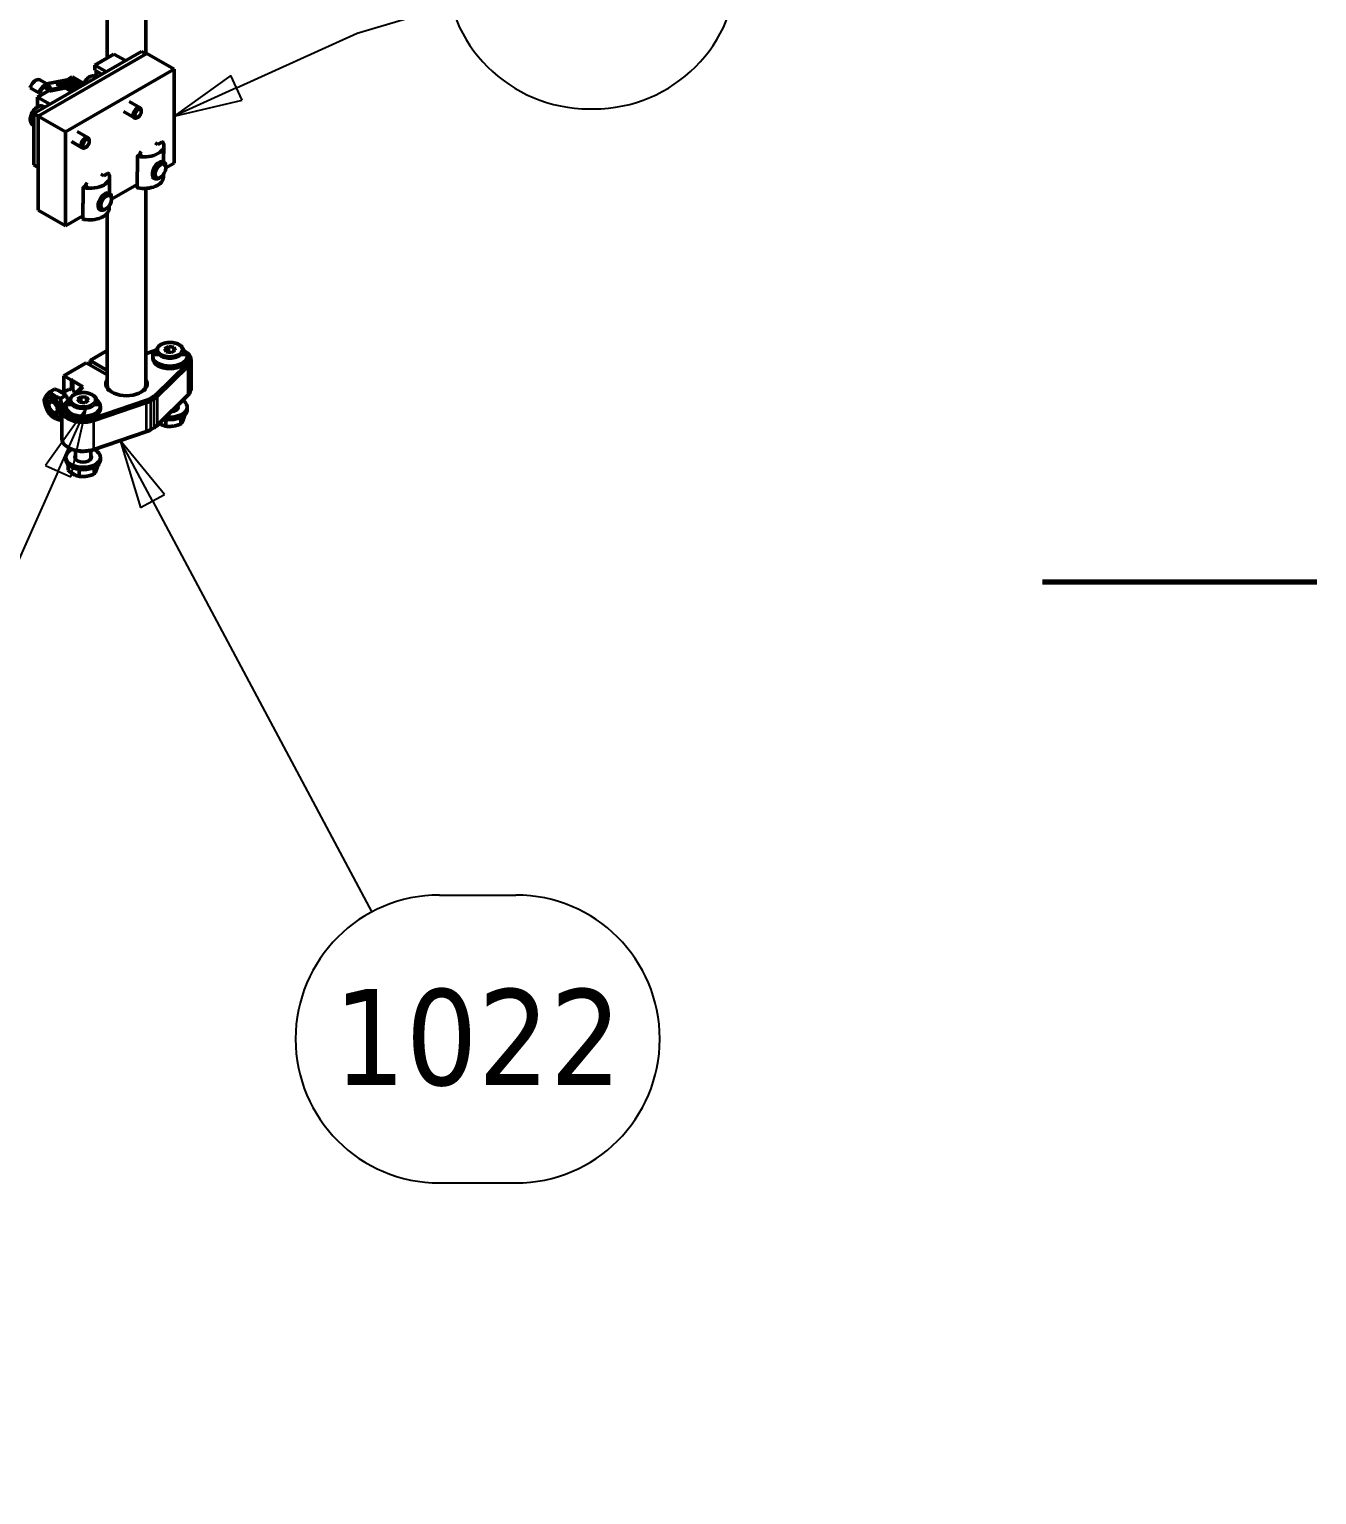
# Model space of a CAD drawing. Header units: millimetres. Extents: x -2829 to 3000, y -2259 to 2421.
# Drawn here: x 2664.6 to 3000, y 823 to 1204.7 of the extents above; entities that cross this region are included whole.
import ezdxf

# ---------------------------------------------------------------- set-up
doc = ezdxf.new("R2010")
doc.units = ezdxf.units.MM
doc.header["$LTSCALE"] = 7.142857
for name, color, linetype, lineweight in [('Border (ISO)', 7, 'Continuous', 70), ('Symbol (ISO)', 7, 'Continuous', 25), ('Visible (ISO)', 7, 'Continuous', 50), ('Visible Narrow (ISO)', 7, 'Continuous', 35)]:
    doc.layers.add(name, color=color, linetype=linetype, lineweight=lineweight)
doc.styles.add('Note Text (ISO)', font='tahoma.ttf')

# ---------------------------------------------------------------- blocks, each defined once
blk = doc.blocks.new('Borders Default Border')
at = {"layer": 'Border (ISO)', "flags": 128}
blk.add_lwpolyline([(420, 148.5), (410, 148.5)], dxfattribs=at)
blk = doc.blocks.new('Balloon5')
at = {"layer": 'Symbol (ISO)'}
for p, q in [((375.11, 154.83), (373.635, 152.751)), ((374.092, 152.547), (375.11, 154.83)), ((374.548, 152.344), (375.11, 154.83)), ((374.092, 152.547), (361.919, 125.247)), ((373.635, 152.751), (374.548, 152.344)), ((333.214, 125.719), (330.427, 125.719)), ((346.501, 125.719), (343.714, 125.719)), ((359.788, 125.719), (357.001, 125.719)), ((333.214, 115.219), (330.427, 115.219)), ((346.501, 115.219), (343.714, 115.219)), ((359.788, 115.219), (357.001, 115.219))]:
    blk.add_line(p, q, dxfattribs=at)
at = {"layer": 'Symbol (ISO)', "flags": 128}
blk.add_lwpolyline([(374.548, 152.344), (375.11, 154.83)], dxfattribs=at)
at = {"layer": 'Symbol (ISO)'}
for centre, start, end in [((330.427, 120.469), 90, 270), ((333.214, 120.469), 270, 90), ((343.714, 120.469), 90, 270), ((346.501, 120.469), 270, 90), ((357.001, 120.469), 90, 270), ((359.788, 120.469), 270, 90)]:
    blk.add_arc(centre, 5.25, start, end, dxfattribs=at)
blk.add_solid([(374.548, 152.344), (375.11, 154.83), (373.635, 152.751), (374.548, 152.344)], dxfattribs=at)
at = {"layer": 'Symbol (ISO)', "char_height": 3.5, "attachment_point": 5, "style": 'Note Text (ISO)'}
for s, insert in [('2001', (331.82, 120.506)), ('2002', (345.108, 120.506)), ('2025', (358.395, 120.506))]:
    blk.add_mtext(s, dxfattribs=dict(at, insert=insert))
blk = doc.blocks.new('Balloon6')
at = {"layer": 'Symbol (ISO)'}
for p, q in [((377.532, 151.461), (376.355, 153.667)), ((377.973, 151.697), (376.355, 153.667)), ((376.355, 153.667), (377.091, 151.226)), ((377.091, 151.226), (377.973, 151.697)), ((377.532, 151.461), (385.535, 136.459)), ((388, 137.088), (390.787, 137.088)), ((388, 126.588), (390.787, 126.588))]:
    blk.add_line(p, q, dxfattribs=at)
at = {"layer": 'Symbol (ISO)', "flags": 128}
blk.add_lwpolyline([(377.973, 151.697), (376.355, 153.667)], dxfattribs=at)
at = {"layer": 'Symbol (ISO)'}
for centre, start, end in [((388, 131.838), 90, 270), ((390.787, 131.838), 270, 90)]:
    blk.add_arc(centre, 5.25, start, end, dxfattribs=at)
blk.add_solid([(377.973, 151.697), (376.355, 153.667), (377.091, 151.226), (377.973, 151.697)], dxfattribs=at)
at = {"layer": 'Symbol (ISO)', "insert": (389.394, 131.875), "char_height": 3.5, "attachment_point": 5, "style": 'Note Text (ISO)'}
blk.add_mtext('1022', dxfattribs=at)
blk = doc.blocks.new('Balloon7')
at = {"layer": 'Symbol (ISO)'}
for p, q in [((393.467, 176.258), (393.627, 176.258)), ((384.999, 168.523), (388.447, 169.535)), ((380.594, 166.525), (384.999, 168.523)), ((380.387, 166.981), (378.317, 165.493)), ((380.8, 166.07), (380.387, 166.981)), ((380.594, 166.525), (378.317, 165.493)), ((378.317, 165.493), (380.8, 166.07)), ((393.467, 165.758), (393.627, 165.758))]:
    blk.add_line(p, q, dxfattribs=at)
at = {"layer": 'Symbol (ISO)', "flags": 128}
blk.add_lwpolyline([(380.387, 166.981), (378.317, 165.493)], dxfattribs=at)
at = {"layer": 'Symbol (ISO)'}
for centre, start, end in [((393.467, 171.008), 90, 270), ((393.627, 171.008), 270, 90)]:
    blk.add_arc(centre, 5.25, start, end, dxfattribs=at)
blk.add_solid([(380.387, 166.981), (378.317, 165.493), (380.8, 166.07), (380.387, 166.981)], dxfattribs=at)
at = {"layer": 'Symbol (ISO)', "insert": (393.547, 171.045), "char_height": 3.5, "attachment_point": 5, "style": 'Note Text (ISO)'}
blk.add_mtext('056', dxfattribs=at)

msp = doc.modelspace()

# ---------------------------------------------------------------- linework, layer by layer
at = {"layer": 'Visible (ISO)'}
for p, q in [((2684.89, 1197.289), (2684.89, 1573.384)), ((2694.89, 1198.351), (2694.89, 1569.991)), ((2665.742, 1182.764), (2693.814, 1198.972)), ((2693.814, 1198.972), (2694.981, 1198.298)), ((2666.909, 1182.091), (2695.193, 1198.42)), ((2666.909, 1182.091), (2694.981, 1198.298)), ((2681.631, 1195.408), (2686.609, 1198.282)), ((2681.631, 1194.069), (2681.631, 1195.408)), ((2681.631, 1195.408), (2684.636, 1193.673)), ((2686.609, 1198.282), (2689.614, 1196.547)), ((2702.264, 1194.338), (2695.193, 1198.42)), ((2669.544, 1190.219), (2667.281, 1191.526)), ((2669.001, 1190.533), (2676.23, 1191.9)), ((2671.99, 1190.39), (2676.682, 1191.277)), ((2676.761, 1191.593), (2672.069, 1190.706)), ((2673.98, 1178.008), (2702.264, 1194.338)), ((2674.49, 1191.57), (2675.748, 1192.297)), ((2675.748, 1192.297), (2679, 1190.419)), ((2676.761, 1191.593), (2676.23, 1191.9)), ((2676.347, 1191.214), (2676.72, 1191.429)), ((2676.347, 1191.214), (2676.682, 1191.277)), ((2676.347, 1191.214), (2677.155, 1190.747)), ((2676.682, 1191.277), (2676.761, 1191.593)), ((2676.682, 1191.277), (2676.72, 1191.429)), ((2676.682, 1191.277), (2677.49, 1190.81)), ((2676.72, 1191.429), (2677.717, 1190.853)), ((2683.476, 1193.003), (2681.631, 1194.069)), ((2681.984, 1192.854), (2681.631, 1192.65)), ((2681.631, 1192.501), (2681.631, 1192.65)), ((2682.248, 1192.294), (2681.631, 1192.65)), ((2681.763, 1192.436), (2682.129, 1192.225)), ((2681.984, 1193.864), (2681.984, 1192.854)), ((2682.601, 1192.498), (2681.984, 1192.854)), ((2702.264, 1194.338), (2702.264, 1169.843)), ((2667.086, 1188.135), (2664.823, 1189.441)), ((2666.697, 1187.071), (2669.782, 1188.852)), ((2667.086, 1188.135), (2667.321, 1188.179)), ((2669.936, 1188.763), (2668.306, 1189.705)), ((2670.211, 1188.725), (2678.079, 1190.213)), ((2670.289, 1189.042), (2678.493, 1190.593)), ((2672.154, 1190.222), (2672.666, 1190.518)), ((2673.167, 1189.999), (2673.167, 1190.113)), ((2673.271, 1190.012), (2677.963, 1190.899)), ((2675.288, 1188.684), (2673.981, 1189.438)), ((2675.252, 1190.387), (2674.444, 1190.854)), ((2675.288, 1188.684), (2676.349, 1189.296)), ((2675.288, 1188.684), (2675.288, 1188.888)), ((2676.193, 1189.844), (2676.176, 1189.854)), ((2676.349, 1189.5), (2676.349, 1189.296)), ((2678.493, 1190.593), (2677.963, 1190.899)), ((2678.452, 1190.429), (2678.493, 1190.593)), ((2666.697, 1187.071), (2669.949, 1185.193)), ((2666.697, 1184.496), (2666.697, 1187.071)), ((2668.204, 1184.608), (2668.57, 1184.397)), ((2690.578, 1185.903), (2693.437, 1184.253)), ((2693.748, 1183.316), (2693.748, 1183.566)), ((2665.454, 1179.845), (2665.742, 1179.679)), ((2665.742, 1169.374), (2665.742, 1182.764)), ((2665.742, 1182.764), (2666.909, 1182.091)), ((2666.909, 1168.7), (2666.909, 1182.091)), ((2673.98, 1178.008), (2666.909, 1182.091)), ((2666.909, 1157.596), (2666.909, 1182.091)), ((2689.078, 1183.305), (2691.937, 1181.655)), ((2692.904, 1181.854), (2692.687, 1181.729)), ((2673.98, 1153.513), (2673.98, 1178.008)), ((2677.019, 1178.075), (2679.878, 1176.425)), ((2680.189, 1175.487), (2680.189, 1175.738)), ((2675.519, 1175.477), (2678.378, 1173.826)), ((2679.345, 1174.026), (2679.128, 1173.901)), ((2693.843, 1172.361), (2692.837, 1171.799)), ((2693.129, 1172.773), (2693.843, 1172.361)), ((2698.085, 1174.731), (2697.371, 1175.143)), ((2699.09, 1175.293), (2698.085, 1174.731)), ((2699.567, 1170.204), (2699.625, 1174.396)), ((2665.742, 1169.374), (2666.909, 1168.7)), ((2692.665, 1163.49), (2692.779, 1171.72)), ((2699.069, 1170.492), (2699.632, 1170.167)), ((2702.264, 1169.843), (2700.149, 1168.622)), ((2700.149, 1168.622), (2700.149, 1169.023)), ((2678.987, 1164.608), (2679.7, 1164.196)), ((2683.943, 1166.566), (2683.229, 1166.978)), ((2684.948, 1167.128), (2683.943, 1166.566)), ((2685.425, 1162.039), (2685.483, 1166.231)), ((2692.676, 1164.307), (2686.007, 1160.457)), ((2696.569, 1166.162), (2697.132, 1165.837)), ((2698.729, 1166.161), (2698.382, 1165.961)), ((2699.511, 1166.166), (2699.522, 1166.898)), ((2678.523, 1155.325), (2678.637, 1163.555)), ((2679.7, 1164.196), (2678.695, 1163.634)), ((2684.927, 1162.327), (2685.489, 1162.002)), ((2686.007, 1160.457), (2686.007, 1160.858)), ((2694.89, 1112.066), (2694.89, 1163.267)), ((2673.98, 1153.513), (2666.909, 1157.596)), ((2682.427, 1157.997), (2682.989, 1157.672)), ((2684.587, 1157.996), (2684.239, 1157.796)), ((2684.89, 1112.066), (2684.89, 1156.783)), ((2685.369, 1158.001), (2685.379, 1158.733)), ((2678.534, 1156.142), (2673.98, 1153.513)), ((2684.89, 1121.019), (2680.432, 1118.445)), ((2684.89, 1115.872), (2680.432, 1118.445)), ((2680.432, 1118.445), (2680.432, 1117.261)), ((2697.562, 1121.105), (2694.89, 1120.198)), ((2696.704, 1118.925), (2696.704, 1119.578)), ((2697.704, 1120.966), (2697.704, 1119.578)), ((2699.809, 1121.508), (2700.83, 1122.098)), ((2700.183, 1120.703), (2699.809, 1121.508)), ((2701.577, 1120.488), (2700.183, 1120.703)), ((2700.83, 1122.098), (2702.224, 1121.882)), ((2700.83, 1120.603), (2700.83, 1122.098)), ((2702.598, 1121.077), (2701.577, 1120.488)), ((2702.224, 1121.882), (2702.598, 1121.077)), ((2702.224, 1121.882), (2702.224, 1120.861)), ((2704.704, 1120.966), (2704.704, 1119.578)), ((2705.704, 1118.925), (2705.704, 1119.578)), ((2706.704, 1111.086), (2706.704, 1118.598)), ((2679.407, 1117.853), (2673.556, 1114.475)), ((2684.89, 1114.688), (2679.407, 1117.853)), ((2697.504, 1109.479), (2705.6, 1117.433)), ((2705.945, 1116.989), (2697.848, 1109.035)), ((2671.166, 1110.989), (2669.835, 1110.221)), ((2674.748, 1110.859), (2673.265, 1110.003)), ((2673.556, 1114.475), (2675.584, 1113.304)), ((2673.556, 1114.475), (2673.556, 1110.171)), ((2676.031, 1113.373), (2675.584, 1113.304)), ((2675.584, 1110.843), (2675.584, 1113.304)), ((2675.911, 1113.115), (2676.031, 1113.373)), ((2675.911, 1113.115), (2678.515, 1111.612)), ((2675.911, 1113.115), (2675.911, 1110.655)), ((2676.328, 1109.592), (2678.223, 1111.454)), ((2678.515, 1111.612), (2676.579, 1109.711)), ((2678.223, 1111.454), (2678.515, 1111.612)), ((2669.687, 1106.91), (2669.687, 1107.039)), ((2674.024, 1109.339), (2672.693, 1108.571)), ((2673.834, 1107.143), (2675.195, 1108.48)), ((2675.128, 1108.284), (2674.179, 1107.353)), ((2675.076, 1107.902), (2675.076, 1106.514)), ((2677.146, 1108.34), (2678.028, 1109)), ((2677.694, 1107.569), (2677.146, 1108.34)), ((2679.124, 1107.458), (2677.694, 1107.569)), ((2678.028, 1109), (2679.459, 1108.888)), ((2678.028, 1107.543), (2678.028, 1109)), ((2680.006, 1108.117), (2679.124, 1107.458)), ((2679.459, 1108.888), (2680.006, 1108.117)), ((2679.459, 1107.708), (2679.459, 1108.888)), ((2681.16, 1103.322), (2694.937, 1107.997)), ((2695.139, 1107.471), (2681.363, 1102.797)), ((2682.076, 1107.902), (2682.076, 1106.514)), ((2695.858, 1108.409), (2696.79, 1108.947)), ((2697.073, 1108.457), (2696.141, 1107.919)), ((2697.848, 1101.524), (2705.945, 1109.477)), ((2670.798, 1104.987), (2670.909, 1104.923)), ((2673.076, 1098.022), (2673.076, 1105.534)), ((2674.076, 1105.861), (2674.076, 1106.514)), ((2683.076, 1105.861), (2683.076, 1106.514)), ((2703.204, 1106.784), (2703.204, 1105.838)), ((2704.061, 1103.452), (2704.061, 1101.915)), ((2705.107, 1104.348), (2705.107, 1104.169)), ((2705.704, 1105.64), (2705.704, 1106.293)), ((2673.076, 1103.077), (2672.693, 1102.855)), ((2694.937, 1099.832), (2681.16, 1095.157)), ((2681.363, 1095.285), (2695.139, 1099.96)), ((2695.858, 1100.244), (2696.141, 1100.407)), ((2696.141, 1100.407), (2697.073, 1100.945)), ((2700.158, 1102.848), (2700.158, 1101.311)), ((2674.97, 1095.614), (2674.687, 1095.777)), ((2674.076, 1092.576), (2674.076, 1093.229)), ((2676.576, 1094.987), (2676.576, 1092.774)), ((2680.576, 1094.987), (2680.576, 1092.774)), ((2683.076, 1092.576), (2683.076, 1093.229)), ((2674.672, 1091.284), (2674.672, 1089.897)), ((2677.53, 1089.784), (2677.53, 1088.247)), ((2681.434, 1090.388), (2681.434, 1088.851)), ((2682.48, 1091.284), (2682.48, 1091.105))]:
    msp.add_line(p, q, dxfattribs=at)
for centre, major_axis, ratio, start_param, end_param in [((2666.231, 1189.707), (1.05, 1.819), 0.5773503, 0, 2.0318475), ((2668.494, 1188.401), (1.05, 1.819), 0.5773503, 5.5456087, 8.3150328), ((2668.494, 1188.401), (0.875, 1.516), 0.5773503, 5.5456087, 8.3150328), ((2670.436, 1189.629), (-0.5, -0.866), 0.5773503, 5.5456087, 6.7442364), ((2670.436, 1189.629), (-0.325, -0.563), 0.5773503, 5.5456087, 6.7442364), ((2672.67, 1190.359), (-0.825, 0.206), 0.3632509, 5.6148507, 8.7564433), ((2672.591, 1190.043), (0.825, -0.206), 0.3632509, 2.473258, 2.5852766), ((2673.697, 1190.419), (0.375, 0.65), 0.5773503, 1.5597895, 2.3561945), ((2675.818, 1189.194), (0.375, 0.65), 0.5773503, 0.8735777, 2.3561945), ((2675.818, 1189.194), (0.375, 0.65), 0.5773503, 5.4977871, 6.3317099), ((2692.687, 1182.954), (0.75, 1.299), 0.5773503, 5.4977871, 10.2101761), ((2679.128, 1175.126), (0.75, 1.299), 0.5773503, 5.4977871, 10.2101761), ((2694.365, 1174.469), (5.26, -0.073), 0.5679804, 4.4426577, 6.5687596), ((2699.232, 1175.211), (0.2, -0.003), 0.5679804, 0.2855743, 2.364116), ((2692.979, 1171.717), (-0.2, 0.003), 0.5679804, 5.5057086, 7.5842504), ((2698.382, 1168.002), (1.25, 2.165), 0.5773503, 5.4977871, 10.2101761), ((2680.223, 1166.304), (5.26, -0.073), 0.5679804, 4.4426577, 6.5687596), ((2685.089, 1167.046), (0.2, -0.003), 0.5679804, 0.2855743, 2.364116), ((2694.251, 1166.239), (5.26, -0.073), 0.5679804, 4.4426577, 6.2831853), ((2678.837, 1163.552), (-0.2, 0.003), 0.5679804, 5.5057086, 7.5842504), ((2684.239, 1159.837), (1.25, 2.165), 0.5773503, 5.4977871, 10.2101761), ((2692.865, 1163.488), (-0.2, 0.003), 0.5679804, 0, 1.301065), ((2680.109, 1158.074), (5.26, -0.073), 0.5679804, 4.4426577, 6.2831853), ((2678.723, 1155.323), (-0.2, 0.003), 0.5679804, 0, 1.301065), ((2701.204, 1119.578), (4.5, 0), 0.5773503, 2.4534613, 6.9713167), ((2701.204, 1118.925), (4.5, 0), 0.5773503, 3.1415927, 6.2831853), ((2701.204, 1118.598), (5.5, 0), 0.5773503, 5.7518356, 7.0446257), ((2701.204, 1118.925), (5.1, 0), 0.5773503, 5.7518356, 6.9393127), ((2675.748, 1109.127), (-1, 1.732), 0.5773503, 5.6135153, 6.2831853), ((2676.031, 1109.29), (3.852, 0.721), 0.4107544, 1.5249994, 1.6097826), ((2689.89, 1112.393), (5.4, 0), 0.5773503, 2.7542761, 6.6705019), ((2689.89, 1112.066), (-5, 0), 0.5773503, 0, 0.7461579), ((2689.89, 1112.066), (5, 0), 0.5773503, 5.5370274, 6.2831853), ((2701.204, 1111.086), (5.5, 0), 0.5773503, 5.7518356, 6.2831853), ((2678.576, 1105.534), (-5.5, 0), 0.5773503, 5.7518356, 8.3853313), ((2678.576, 1105.861), (-5.1, 0), 0.5773503, 5.7518356, 8.3853313), ((2678.576, 1106.514), (4.5, 0), 0.5773503, 2.4534613, 6.9713167), ((2675.748, 1109.127), (-1, 1.732), 0.5773503, 4.8225399, 5.3820589), ((2692.606, 1110.287), (4.6, 0), 0.5773503, 5.2437387, 5.4977871), ((2692.606, 1109.96), (-5, 0), 0.5773503, 2.102146, 2.3561945), ((2693.538, 1110.825), (4.6, 0), 0.5773503, 5.4977871, 5.7518356), ((2693.538, 1110.498), (-5, 0), 0.5773503, 2.3561945, 2.6102429), ((2701.204, 1106.293), (4.5, 0), 0.5773503, 4.4725425, 7.0311287), ((2678.576, 1105.861), (4.5, 0), 0.5773503, 3.1415927, 6.2831853), ((2701.204, 1105.64), (4.5, 0), 0.5773503, 4.3417306, 6.2831853), ((2701.204, 1106.293), (2.15, 0), 0.5773503, 4.8264405, 6.6589356), ((2701.204, 1105.64), (2.15, 0), 0.5773503, 0.2662439, 0.3757503), ((2692.606, 1102.122), (-4.6, 0), 0.5773503, 2.102146, 2.3561945), ((2692.606, 1102.448), (5, 0), 0.5773503, 5.2437387, 5.4977871), ((2693.538, 1102.986), (5, 0), 0.5773503, 5.4977871, 5.7518356), ((2678.576, 1098.022), (-5.5, 0), 0.5773503, 0, 2.102146), ((2678.576, 1097.696), (-5.1, 0), 0.5773503, 0.7853982, 2.102146), ((2678.576, 1093.229), (4.5, 0), 0.5773503, 2.2518725, 7.1708935), ((2678.576, 1092.576), (4.5, 0), 0.5773503, 3.1415927, 6.2831853), ((2678.576, 1093.229), (2.15, 0), 0.5773503, 2.7658424, 6.6589356), ((2678.576, 1092.576), (-2.15, 0), 0.5773503, 5.907435, 6.0169415), ((2678.576, 1092.576), (2.15, 0), 0.5773503, 0.2662439, 0.3757503)]:
    msp.add_ellipse(centre, major_axis=major_axis, ratio=ratio, start_param=start_param, end_param=end_param, dxfattribs=at)
for centre, major_axis in [((2692.904, 1182.828), (0.597, 1.033)), ((2679.345, 1175), (0.597, 1.033)), ((2698.729, 1167.802), (-1.005, -1.74)), ((2684.587, 1159.637), (-1.005, -1.74)), ((2670.798, 1106.269), (-1.45, 2.511)), ((2670.798, 1106.269), (-1, 1.732)), ((2670.798, 1106.269), (-0.785, 1.36))]:
    msp.add_ellipse(centre, major_axis=major_axis, ratio=0.5773503, dxfattribs=at)
for points, knots in [([(2681.763, 1192.436), (2681.615, 1192.522), (2681.447, 1192.572), (2681.084, 1192.602), (2680.889, 1192.576), (2680.476, 1192.45), (2680.258, 1192.339), (2679.831, 1192.044), (2679.623, 1191.858), (2679.242, 1191.432), (2679.068, 1191.193), (2678.85, 1190.821), (2678.786, 1190.7), (2678.728, 1190.576)], [0.5729766, 0.5729766, 0.5729766, 0.5729766, 0.838771, 0.838771, 1.1283955, 1.1283955, 1.4564904, 1.4564904, 1.7952013, 1.7952013, 2.1313345, 2.1313345, 2.288424, 2.288424, 2.288424, 2.288424]), ([(2668.204, 1184.608), (2668.056, 1184.694), (2667.888, 1184.744), (2667.525, 1184.774), (2667.33, 1184.748), (2666.917, 1184.621), (2666.699, 1184.511), (2666.272, 1184.216), (2666.064, 1184.03), (2665.683, 1183.604), (2665.51, 1183.365), (2665.213, 1182.859), (2665.089, 1182.593), (2664.903, 1182.054), (2664.84, 1181.781), (2664.785, 1181.255), (2664.793, 1181.001), (2664.889, 1180.541), (2664.975, 1180.333), (2665.199, 1180.032), (2665.318, 1179.924), (2665.454, 1179.845)], [0.5729766, 0.5729766, 0.5729766, 0.5729766, 0.838771, 0.838771, 1.1283955, 1.1283955, 1.4564904, 1.4564904, 1.7952013, 1.7952013, 2.1313345, 2.1313345, 2.4658939, 2.4658939, 2.8018093, 2.8018093, 3.1404616, 3.1404616, 3.4700612, 3.4700612, 3.7145693, 3.7145693, 3.7145693, 3.7145693]), ([(2697.704, 1120.966), (2697.704, 1121.184), (2697.755, 1121.402), (2697.951, 1121.821), (2698.103, 1122.02), (2698.503, 1122.396), (2698.763, 1122.567), (2699.358, 1122.851), (2699.696, 1122.962), (2700.408, 1123.113), (2700.781, 1123.153), (2701.528, 1123.159), (2701.901, 1123.126), (2702.614, 1122.989), (2702.954, 1122.885), (2703.571, 1122.61), (2703.847, 1122.439), (2704.294, 1122.038), (2704.47, 1121.81), (2704.66, 1121.369), (2704.704, 1121.168), (2704.704, 1120.966)], [5.4977871, 5.4977871, 5.4977871, 5.4977871, 5.7616323, 5.7616323, 6.0495624, 6.0495624, 6.3775143, 6.3775143, 6.7171292, 6.7171292, 7.0541144, 7.0541144, 7.3894282, 7.3894282, 7.7261497, 7.7261497, 8.0657102, 8.0657102, 8.3955434, 8.3955434, 8.6393798, 8.6393798, 8.6393798, 8.6393798]), ([(2675.076, 1107.902), (2675.076, 1108.12), (2675.127, 1108.338), (2675.323, 1108.757), (2675.475, 1108.956), (2675.876, 1109.332), (2676.136, 1109.503), (2676.731, 1109.787), (2677.069, 1109.898), (2677.781, 1110.049), (2678.154, 1110.089), (2678.9, 1110.095), (2679.273, 1110.062), (2679.987, 1109.925), (2680.327, 1109.821), (2680.943, 1109.546), (2681.219, 1109.375), (2681.667, 1108.975), (2681.842, 1108.746), (2682.033, 1108.305), (2682.076, 1108.104), (2682.076, 1107.902)], [4.5781246, 4.5781246, 4.5781246, 4.5781246, 4.8419698, 4.8419698, 5.1298999, 5.1298999, 5.4578517, 5.4578517, 5.7974666, 5.7974666, 6.1344519, 6.1344519, 6.4697656, 6.4697656, 6.8064871, 6.8064871, 7.1460476, 7.1460476, 7.4758809, 7.4758809, 7.7197172, 7.7197172, 7.7197172, 7.7197172])]:
    msp.add_open_spline(points, degree=3, knots=knots, dxfattribs=at)
for points, weights in [([(2674.024, 1109.339), (2673.007, 1110.402), (2671.166, 1110.989)], [1, 1.15470053838, 1]), ([(2668.406, 1108.188), (2668.708, 1108.966), (2669.835, 1110.221)], [1, 1.15470053838, 1]), ([(2669.835, 1104.505), (2668.708, 1106.109), (2668.406, 1108.188)], [1, 1.15470053838, 1]), ([(2669.835, 1110.221), (2670.851, 1109.158), (2672.693, 1108.571)], [1, 1.15470053838, 1]), ([(2672.693, 1108.571), (2672.874, 1107.324), (2673.276, 1106.382)], [1, 1.087381597, 1.07604933593]), ([(2674.772, 1108.064), (2674.479, 1108.691), (2674.024, 1109.339)], [1.07212005855, 1.05723663698, 1]), ([(2672.693, 1102.855), (2670.851, 1103.442), (2669.835, 1104.505)], [1, 1.15470053838, 1]), ([(2673.076, 1103.582), (2672.828, 1103.204), (2672.693, 1102.855)], [1.07497823424, 1.06380488097, 1]), ([(2700.158, 1102.848), (2699.966, 1103.023), (2699.785, 1103.174)], [1, 1.01831798977, 1.03229793712]), ([(2704.061, 1103.452), (2703.876, 1103.468), (2703.699, 1103.478)], [1, 1.01287753218, 1.02361116962]), ([(2704.061, 1101.915), (2704.584, 1102.566), (2705.107, 1104.169)], [1, 1.15470053838, 1]), ([(2704.133, 1103.668), (2704.098, 1103.563), (2704.061, 1103.452)], [1.01765135962, 1.00939641186, 1]), ([(2698.412, 1102.077), (2699.226, 1101.539), (2700.158, 1101.311)], [1.07297802213, 1.0957403341, 1]), ([(2700.721, 1103.057), (2700.449, 1102.964), (2700.158, 1102.848)], [1.0354104931, 1.02039368072, 1]), ([(2700.158, 1101.311), (2702.109, 1101.137), (2704.061, 1101.915)], [1, 1.15470053838, 1]), ([(2674.672, 1089.897), (2676.101, 1088.596), (2677.53, 1088.247)], [1, 1.15470053838, 1]), ([(2677.53, 1089.784), (2677.338, 1089.959), (2677.158, 1090.11)], [1, 1.01831798977, 1.03229793712]), ([(2678.094, 1089.993), (2677.821, 1089.9), (2677.53, 1089.784)], [1.0354104931, 1.02039368072, 1]), ([(2677.53, 1088.247), (2679.482, 1088.073), (2681.434, 1088.851)], [1, 1.15470053838, 1]), ([(2681.434, 1090.388), (2681.249, 1090.405), (2681.071, 1090.414)], [1, 1.01287753218, 1.02361116962]), ([(2681.434, 1088.851), (2681.957, 1089.502), (2682.48, 1091.105)], [1, 1.15470053838, 1]), ([(2681.505, 1090.604), (2681.47, 1090.499), (2681.434, 1090.388)], [1.01765135962, 1.00939641186, 1])]:
    msp.add_rational_spline(points, weights, degree=2, dxfattribs=at)
at = {"layer": 'Visible Narrow (ISO)'}
for p, q in [((2669.73, 1189.183), (2668.553, 1189.862)), ((2670.289, 1189.042), (2670, 1189.209)), ((2671.99, 1190.39), (2672.069, 1190.706)), ((2673.324, 1190.022), (2673.167, 1190.113)), ((2675.288, 1188.888), (2674.247, 1189.489)), ((2692.81, 1163.379), (2692.924, 1171.609)), ((2678.668, 1155.214), (2678.782, 1163.444)), ((2705.945, 1116.989), (2705.6, 1117.433)), ((2705.945, 1109.477), (2705.945, 1116.989)), ((2673.834, 1107.143), (2674.179, 1107.353)), ((2695.139, 1107.471), (2694.937, 1107.997)), ((2695.139, 1099.96), (2695.139, 1107.471)), ((2696.141, 1107.919), (2695.858, 1108.409)), ((2696.141, 1107.919), (2696.141, 1100.407)), ((2697.073, 1108.457), (2696.79, 1108.947)), ((2697.073, 1100.945), (2697.073, 1108.457)), ((2697.848, 1109.035), (2697.504, 1109.479)), ((2697.848, 1109.035), (2697.848, 1101.524)), ((2681.363, 1102.797), (2681.16, 1103.322)), ((2681.363, 1095.285), (2681.363, 1102.797)), ((2694.937, 1099.832), (2695.139, 1099.96)), ((2681.16, 1095.157), (2681.363, 1095.285))]:
    msp.add_line(p, q, dxfattribs=at)
for centre, major_axis, start_param, end_param in [((2680.388, 1190.054), (1.375, 2.382), 0, 1.7087984), ((2666.829, 1182.226), (-1.375, -2.382), 3.1415927, 6.2831853), ((2701.204, 1120.966), (-3.5, 0), 0, 3.1415927), ((2678.576, 1107.902), (-3.5, 0), 0, 3.1415927)]:
    msp.add_ellipse(centre, major_axis=major_axis, ratio=0.5773503, start_param=start_param, end_param=end_param, dxfattribs=at)
for centre in [(2701.204, 1121.293), (2678.576, 1108.229)]:
    msp.add_ellipse(centre, major_axis=(-3.1, 0), ratio=0.5773503, dxfattribs=at)

# ---------------------------------------------------------------- block references
at = {"xscale": 7.142857142857142, "yscale": 7.142857142857142, "zscale": 7.142857142857142}
msp.add_blockref('Borders Default Border', (0, 0), dxfattribs=at)
at = {"layer": 'Symbol (ISO)', "xscale": 7.142857142857142, "yscale": 7.142857142857142, "zscale": 7.142857142857142}
for name in ['Balloon7', 'Balloon5', 'Balloon6']:
    msp.add_blockref(name, (0, 0), dxfattribs=at)

doc.saveas('drawing.dxf')
